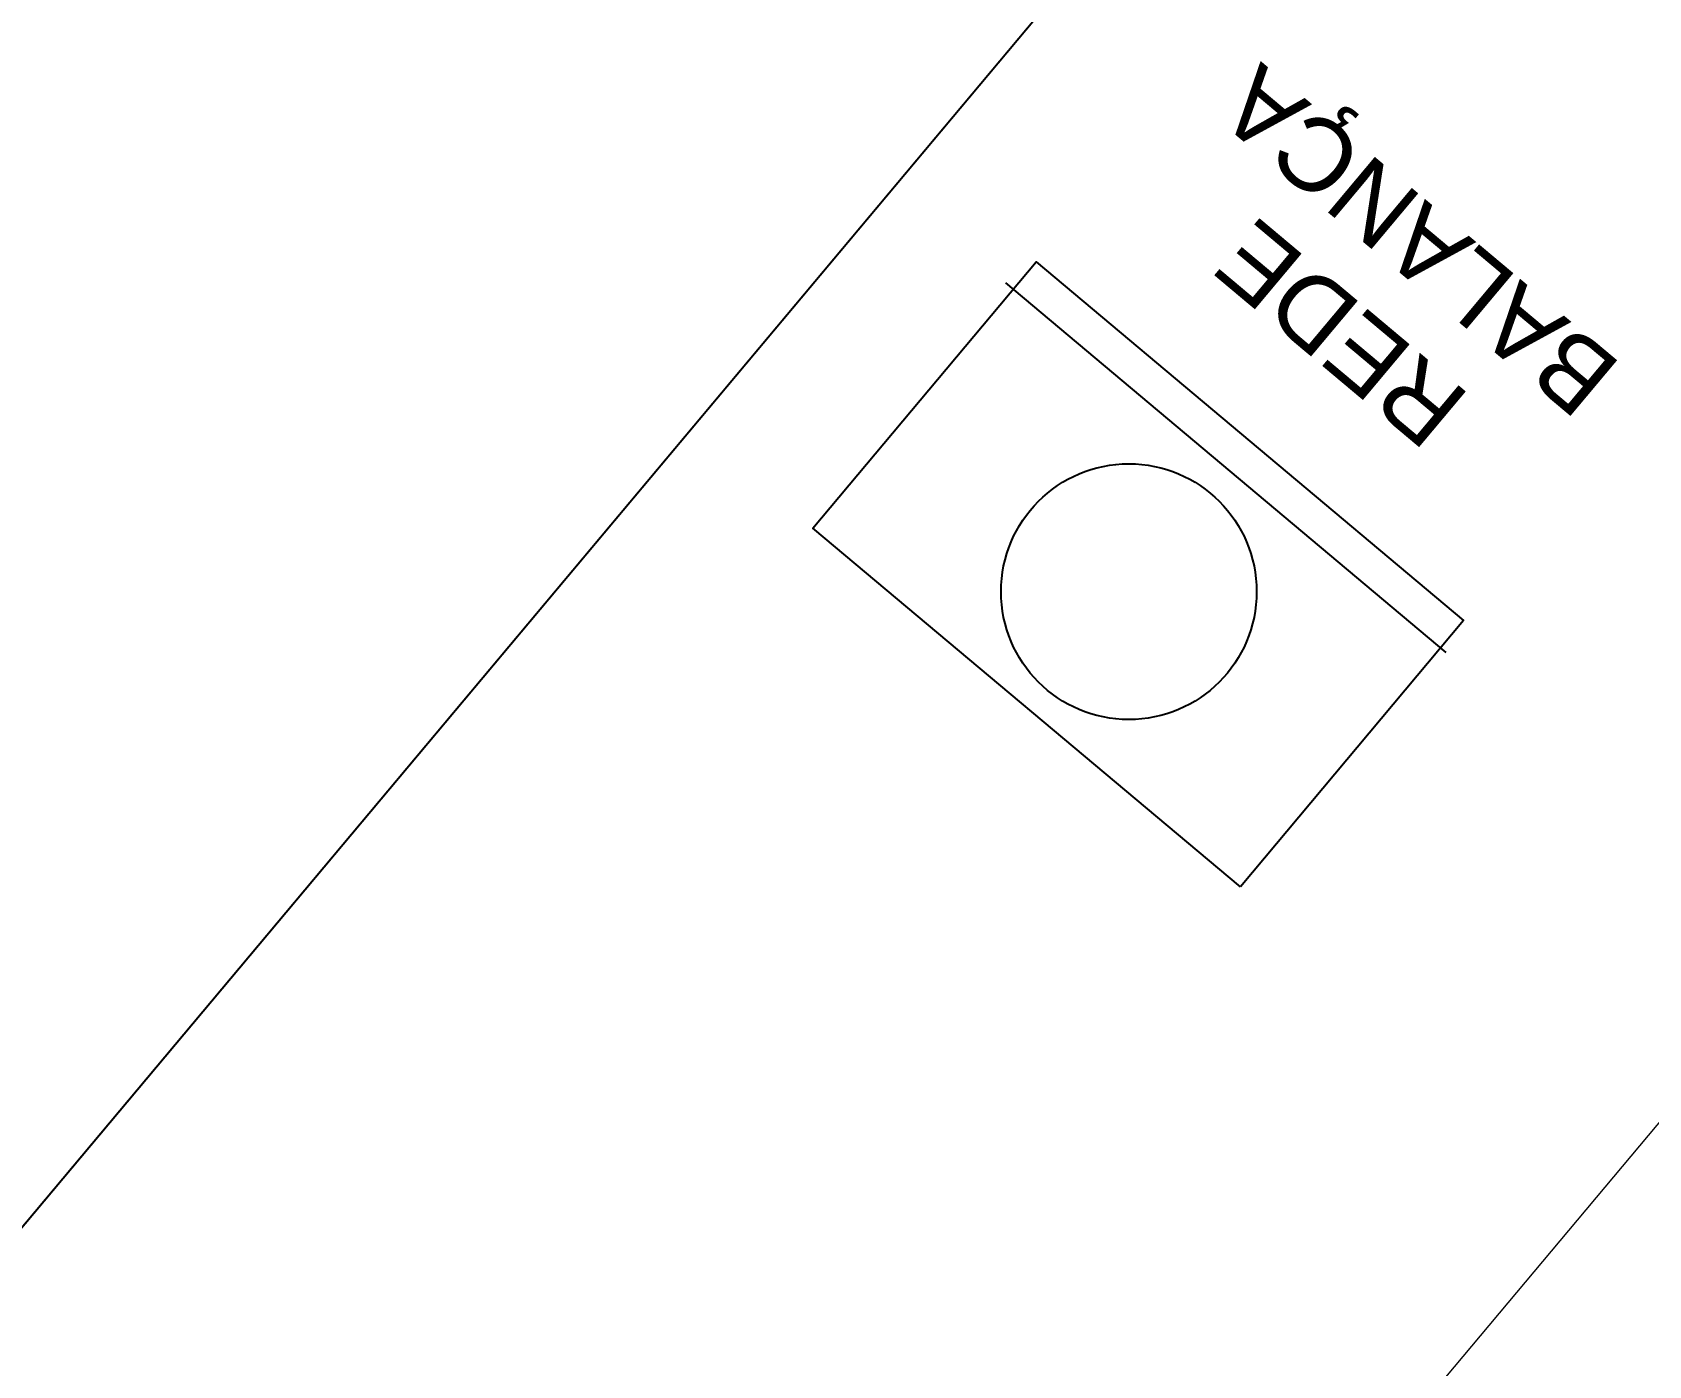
# Model space of a CAD drawing. Header units: metres. Extents: x 822482 to 822767, y 9662202 to 9662512.
# Drawn here: x 822690.744 to 822692.44, y 9662403.628 to 9662405.026 of the extents above; entities that cross this region are included whole.
import ezdxf

# ---------------------------------------------------------------- set-up
doc = ezdxf.new("R2010")
doc.units = ezdxf.units.M
doc.layers.add('ARQ_NE_COTAS', color=7, linetype='Continuous', true_color=0x000000)
doc.layers.add('ARQ_NE_EQUIPAMENTOS', color=7, linetype='Continuous')
doc.layers.add('ARQ_NE_INOX', color=7, linetype='Continuous', lineweight=0, true_color=0x0032c7)
doc.layers.add('ARQ_NE_MOBILIÁRIOS', color=251, linetype='Continuous', lineweight=0)
doc.styles.get("Standard").update_dxf_attribs({"font": 'arial.ttf'})

# ---------------------------------------------------------------- blocks, each defined once
blk = doc.blocks.new('*U392')
at = {"layer": 'ARQ_NE_INOX'}
blk.add_lwpolyline([(1.9, -0.7), (0, -0.7), (0, 0), (1.9, 0)], close=True, dxfattribs=at)
blk = doc.blocks.new('A$C8f1b9c42')
at = {"layer": 'ARQ_NE_EQUIPAMENTOS', "transparency": 33554687}
for points in [[(310.5651, -241.0291), (310.5651, -249.8391)], [(310.5651, -241.0291), (310.5651, -249.8391)], [(310.5651, -241.0303), (310.5651, -249.8403)]]:
    blk.add_lwpolyline(points, dxfattribs=at)
at = {"layer": 'ARQ_NE_MOBILIÁRIOS', "transparency": 33554687, "xscale": -0.9999999999999998, "rotation": 270.0000006333877}
blk.add_blockref('*U392', (309.3193, -244.8223), dxfattribs=at)

msp = doc.modelspace()

# ---------------------------------------------------------------- linework, layer by layer
at = {"layer": 'ARQ_NE_COTAS', "color": 5}
msp.add_line((822692.2277, 9662404.3756), (822691.7658, 9662404.7631), dxfattribs=at)
msp.add_lwpolyline([(822692.0117, 9662404.1297), (822691.5631, 9662404.506), (822691.7973, 9662404.7852), (822692.2459, 9662404.4089)], close=True, dxfattribs=at)
msp.add_circle((822691.8947, 9662404.4393), 0.1341, dxfattribs=at)

# ---------------------------------------------------------------- block references
at = {"ltscale": 10, "rotation": 140.0090103764572}
msp.add_blockref('A$C8f1b9c42', (822772.889, 9662018.4697), dxfattribs=at)

# ---------------------------------------------------------------- texts
at = {"layer": 'ARQ_NE_COTAS', "color": 5, "insert": (822692.1048, 9662404.6701), "char_height": 0.07625, "attachment_point": 1, "rotation": 140.009}
msp.add_mtext_dynamic_manual_height_columns('\\pxqc;REDE\\PBALANÇA', width=0.031945, gutter_width=0.3812, heights=[0], dxfattribs=at)

doc.saveas('drawing.dxf')
